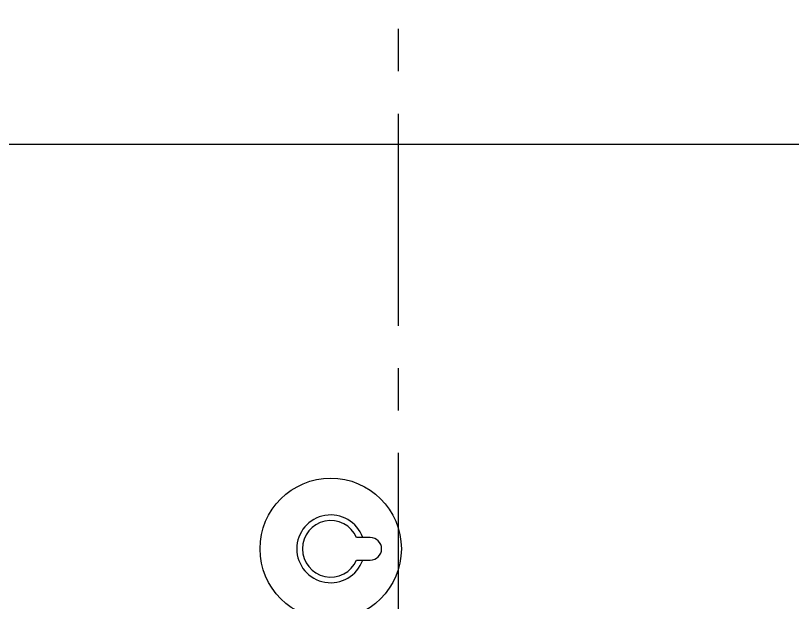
# Model space of a CAD drawing. Header units: millimetres. Extents: x 5828 to 6704, y 123 to 421.
# Drawn here: x 6346.89 to 6353.76, y 234.63 to 239.82 of the extents above; entities that cross this region are included whole.
import ezdxf

# ---------------------------------------------------------------- set-up
doc = ezdxf.new("R2010")
doc.units = ezdxf.units.MM
doc.linetypes.add('BANKLINE1', pattern=[5.5, 4, -1.5])
doc.linetypes.add('CENTER', pattern=[0.6, 0.375, -0.075, 0.075, -0.075])
doc.layers.add('00_COMPONENTS', color=7, linetype='BANKLINE1')
doc.layers.add('外形图', color=7, linetype='Continuous')

msp = doc.modelspace()

# ---------------------------------------------------------------- linework, layer by layer
at = {"layer": '00_COMPONENTS', "linetype": 'CENTER', "ltscale": 5}
msp.add_line((6350.2788, 222.0758), (6350.2788, 283.1799), dxfattribs=at)
at = {"layer": '外形图', "linetype": 'Continuous'}
for p, q in [((6360.3527, 238.6777), (6345.5288, 238.6777)), ((6350.0288, 235.2027), (6349.9079, 235.2027)), ((6349.9079, 235.0027), (6350.0288, 235.0027))]:
    msp.add_line(p, q, dxfattribs=at)
msp.add_circle((6349.6788, 235.1027), 0.625, dxfattribs=at)
for centre, radius, start, end in [((6349.6788, 235.1027), 0.3, 19.47118, 340.52885), ((6349.6788, 235.1027), 0.25, 23.57811, 336.42191), ((6350.0288, 235.1027), 0.1, 270, 90)]:
    msp.add_arc(centre, radius, start, end, dxfattribs=at)

doc.saveas('drawing.dxf')
